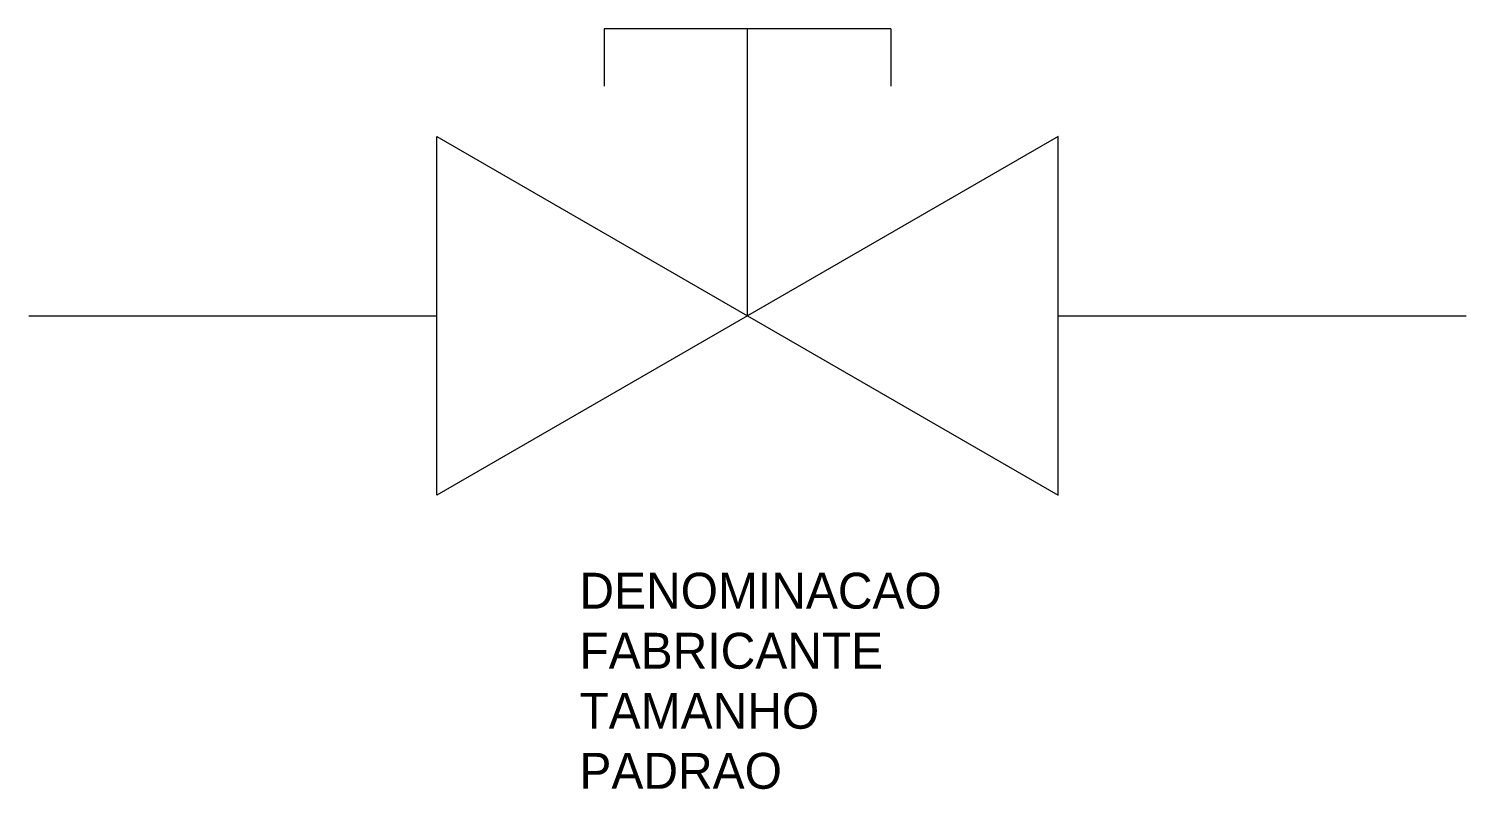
# Model space of a CAD drawing. Extents: x 94 to 294, y 117 to 223.
import ezdxf

# ---------------------------------------------------------------- set-up
doc = ezdxf.new("R2010")
doc.units = 0
doc.layers.add('TUPY', color=3, linetype='CONTINUOUS')

msp = doc.modelspace()

# ---------------------------------------------------------------- linework, layer by layer
at = {"layer": 'TUPY', "color": 0}
for p, q in [((214.27, 223.02), (174.27, 223.02)), ((174.27, 223.02), (174.27, 215.02)), ((194.27, 183.02), (194.27, 223.02)), ((214.27, 223.02), (214.27, 215.02)), ((94.06, 183.02), (150.97, 183.02)), ((237.58, 183.02), (294.49, 183.02))]:
    msp.add_line(p, q, dxfattribs=at)
for points in [[(150.97, 158.02), (150.97, 208.02), (194.27, 183.02)], [(237.58, 158.02), (237.58, 208.02), (194.27, 183.02)]]:
    msp.add_lwpolyline(points, close=True, dxfattribs=at)

# ---------------------------------------------------------------- texts
at = {"layer": 'TUPY', "color": 0, "flags": 1}
for tag, p, s in [('DENOMINACAO', (170.84, 142.18), 'VALVULA FECHO RAPIDO'), ('FABRICANTE', (170.84, 133.81), ''), ('TAMANHO', (170.84, 125.44), ''), ('PADRAO', (170.84, 117.07), '')]:
    msp.add_attdef(tag, p, s, height=5, dxfattribs=at)

doc.saveas('drawing.dxf')
